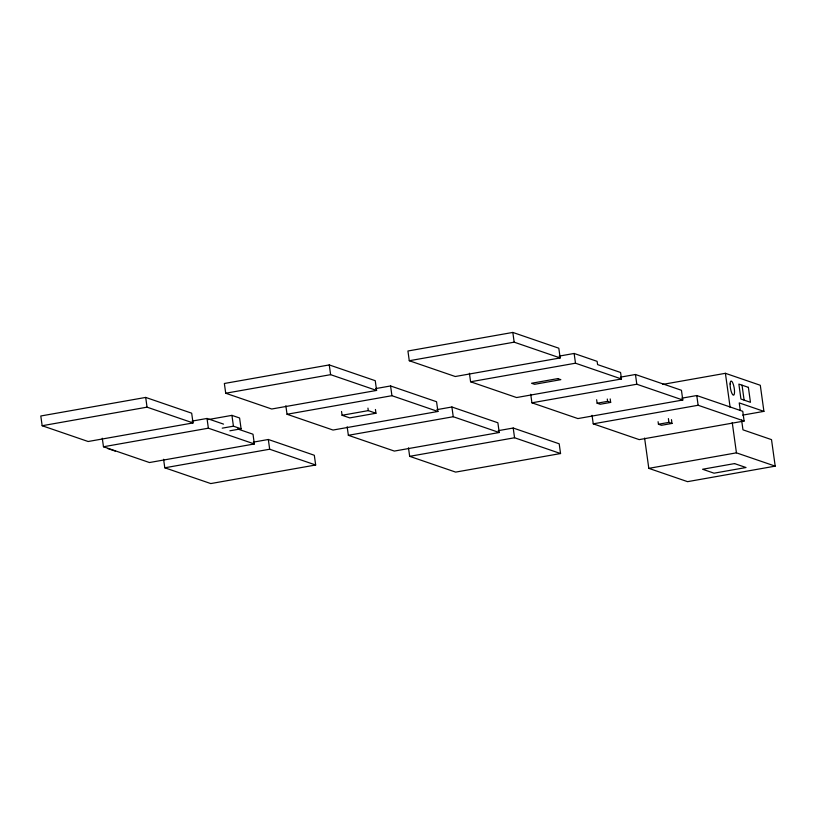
<?xml version="1.0" encoding="UTF-8"?>
<svg xmlns="http://www.w3.org/2000/svg" width="816" height="816" viewBox="0 0 816 816"><rect width="100%" height="100%" fill="white"/><g stroke="black" fill="none" stroke-linecap="round" stroke-linejoin="round"><path stroke-width="1.22" d="M145.697 397.423L40.8 415.987L42.157 425.728L88.138 441.507L193.035 422.933L191.678 413.192L145.697 397.423L147.043 407.164L193.035 422.933M329.256 364.925L224.359 383.489L225.716 393.23L271.708 409.01L376.594 390.436L375.248 380.695L329.256 364.925L330.613 374.666L376.594 390.436M512.825 332.428L407.929 351.002L409.275 360.733L455.267 376.513L560.164 357.949L558.807 348.208L512.825 332.428L514.172 342.169L560.164 357.949M42.157 425.728L147.043 407.164M225.716 393.23L330.613 374.666M409.275 360.733L514.172 342.169M192.025 421.107L207.009 418.455L223.523 424.116M375.595 388.61L390.578 385.958L436.56 401.737L437.917 411.478L333.02 430.042L287.028 414.263L285.855 405.746M559.154 356.113L574.138 353.461L597.128 361.355L597.587 364.599L620.578 372.484L621.476 378.981L516.589 397.545L470.597 381.776L469.414 373.249M208.253 419.557L231.928 415.364L239.588 417.986L241.097 428.808L229.877 430.797M102.286 438.243L103.469 446.76L208.366 428.196L254.347 443.965L253.001 434.224L237.67 428.971M287.028 414.263L391.925 395.699L437.917 411.478M470.597 381.776L575.494 363.202L621.476 378.981M222.217 428.165L233.427 426.187L241.097 428.808M341.547 411.478L342.077 415.273L368.291 410.621L375.962 413.253L375.431 409.469M375.962 413.253L349.738 417.894L342.077 415.273M253.348 442.139L268.331 439.487L314.313 455.267L315.67 464.998L210.773 483.572L164.781 467.792L163.598 459.275M436.907 409.642L451.891 406.99L497.882 422.77L499.229 432.511L394.342 451.075L348.35 435.305L347.167 426.778M620.476 377.145L635.46 374.493L681.442 390.272L682.798 400.013L577.901 418.577L531.91 402.808L530.726 394.281M254.347 443.965L149.461 462.539L103.469 446.76M164.781 467.792L269.678 449.228L315.67 464.998M348.35 435.305L453.247 416.731L499.229 432.511M531.91 402.808L636.806 384.234L682.798 400.013M662.806 384.387L725.404 373.31L760.298 385.274L763.919 411.366L742.631 415.13M596.639 399.728L597.118 403.206L607.614 401.35L610.674 402.4L610.195 398.922M610.674 402.4L600.188 404.257L597.118 403.206M498.219 430.675L513.213 428.023L559.195 443.802L560.551 453.543L455.654 472.107L409.663 456.338L408.479 447.811M681.788 398.188L696.772 395.536L742.764 411.305L744.11 421.046L639.214 439.62L593.232 423.841L592.049 415.313M409.663 456.338L514.559 437.764L560.551 453.543M593.232 423.841L698.129 405.266L744.11 421.046M658.084 421.709L658.441 424.238L668.926 422.382L671.996 423.433L671.466 419.648M671.996 423.433L661.501 425.289L658.441 424.238M644.599 438.059L648.802 468.353L736.44 452.839L775.2 466.14L771.518 439.63L742.968 429.838L741.611 420.036M775.2 466.14L687.562 481.654L648.802 468.353M763.919 411.366L739.235 402.9L740.255 410.244M107.559 448.463L115.219 451.095M742.04 385.183L744.11 400.115M725.404 373.31L730.136 407.398M732.238 422.545L736.44 452.839M696.772 395.536L698.129 405.266M668.396 418.588L668.926 422.382M635.46 374.493L636.806 384.234M607.288 399.024L607.614 401.35M574.138 353.461L575.494 363.202M513.213 428.023L514.559 437.764M451.891 406.99L453.247 416.731M390.578 385.958L391.925 395.699M367.945 408.102L368.291 410.621M268.331 439.487L269.678 449.228M231.928 415.364L233.427 426.187M207.009 418.455L208.366 428.196M557.767 378.614L531.542 383.255L534.613 384.305L560.837 379.664L557.767 378.614M734.543 463.59L702.576 469.251L714.051 473.188L746.018 467.527L734.543 463.59M748.384 387.355L738.868 384.091L740.938 399.034L750.455 402.298L748.384 387.355M730.096 383.969A7.211 1.877 80 0 0 733.298 395.179A7.211 1.877 80 0 0 733.564 385.162A7.211 1.877 80 0 0 730.096 383.969"/></g></svg>
